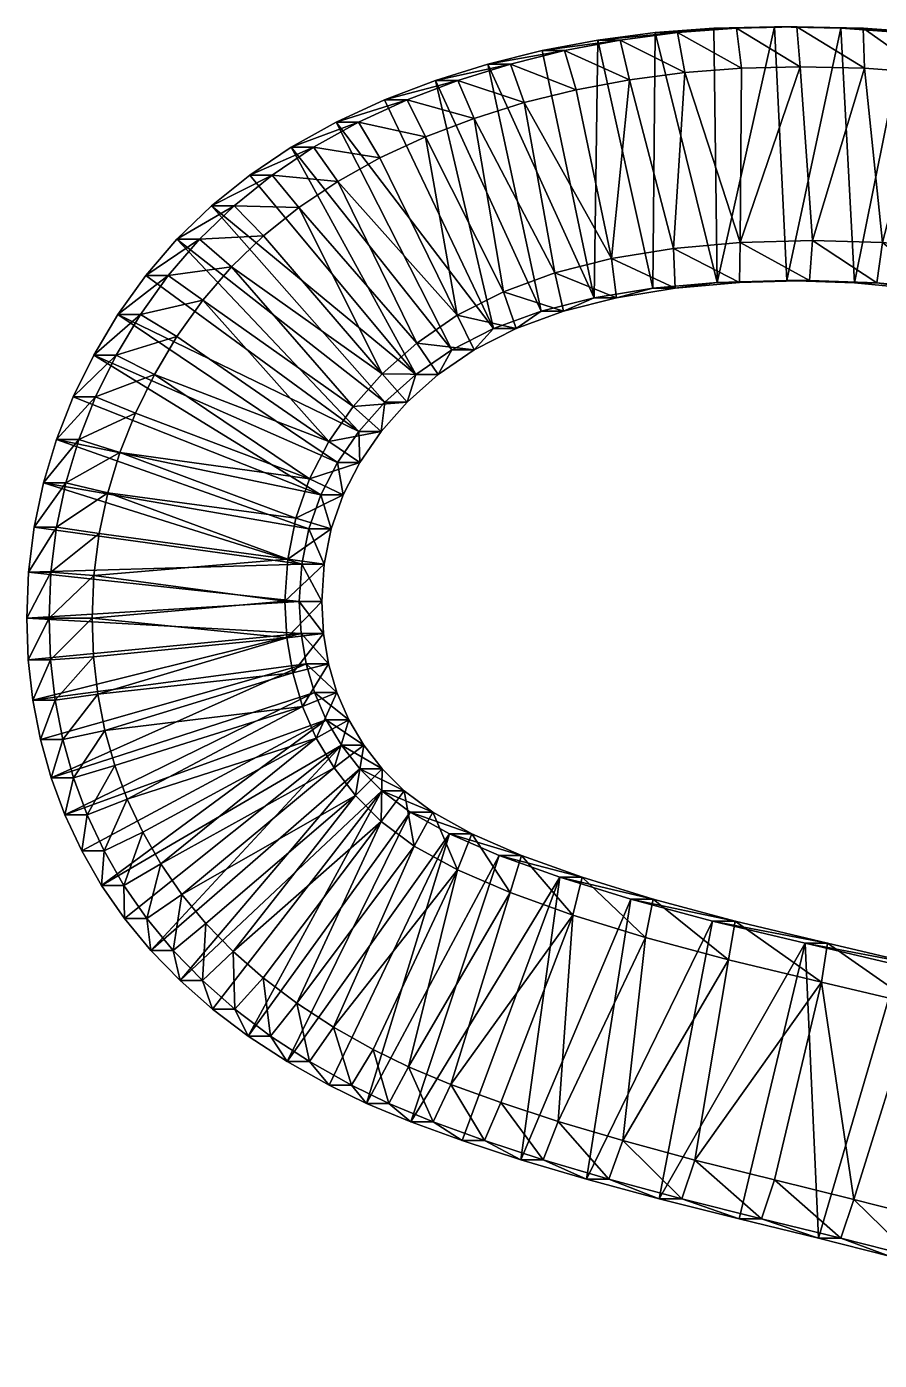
# Model space of a CAD drawing. Header units: metres. Extents: x -136 to 55, y -57 to 41.
# Drawn here: x -60.98 to -55.4, y 12.75 to 21.47 of the extents above; entities that cross this region are included whole.
import ezdxf

# ---------------------------------------------------------------- set-up
doc = ezdxf.new("R2010")
doc.units = ezdxf.units.M
doc.layers.get('0').update_dxf_attribs({"true_color": 0x57e057})

msp = doc.modelspace()

# ---------------------------------------------------------------- meshes
at = {"color": 74, "true_color": 0x58b11a}
mesh = msp.add_polyface(dxfattribs=at)
corners = [(-57.2689, 19.693, 0.1242), (-57.1225, 19.693, 1.6457), (-57.469, 19.6052, 1.679), (-56.8855, 19.7557, 0.0873), (-56.7391, 19.7557, 1.6088), (-56.4653, 19.7934, 0.0469), (-56.3188, 19.7934, 1.5683), (-56.0082, 19.8059, 0.0028), (-55.8617, 19.8059, 1.5243), (-55.5674, 19.7923, -0.0396), (-56.09, 21.4654, 0.0107), (-55.9435, 21.4654, 1.5322), (-55.5099, 21.4552, 1.4904), (-56.4853, 21.4556, 0.0488), (-56.3388, 21.4556, 1.5702), (-56.8702, 21.4263, 0.0859), (-56.7237, 21.4263, 1.6073), (-57.2447, 21.3775, 0.1219), (-57.0982, 21.3775, 1.6433), (-57.1225, 19.693, 1.6457), (-57.469, 19.6052, 1.679), (-56.7391, 19.7557, 1.6088), (-56.3188, 19.7934, 1.5683), (-55.8617, 19.8059, 1.5243), (-55.9435, 21.4654, 1.5322), (-55.5099, 21.4552, 1.4904), (-56.3388, 21.4556, 1.5702), (-56.7237, 21.4263, 1.6073), (-57.0982, 21.3775, 1.6433), (-57.4622, 21.3092, 1.6784), (-57.1545, 19.9498, 1.8681), (-57.5246, 19.856, 1.9038), (-56.7507, 20.0159, 1.8292), (-56.313, 20.0551, 1.7871), (-55.8403, 20.068, 1.7416), (-55.9224, 21.2033, 1.7495), (-56.3049, 21.1938, 1.7863), (-56.6762, 21.1656, 1.8221), (-57.0365, 21.1186, 1.8568), (-57.4622, 21.3092, 1.6784), (-57.3859, 21.053, 1.8904), (-55.6564, 21.4552, -0.031)]
mesh.append_faces([[corners[k] for k in face] for face in [(5, 10, 7), (3, 15, 5), (0, 17, 3)]], dxfattribs={"vtx0": -1, "vtx1": -1, "color": 74})
mesh.append_faces([[corners[k] for k in face] for face in [(33, 35, 36), (33, 36, 37), (32, 37, 38), (30, 38, 40), (7, 10, 41), (5, 13, 10), (5, 15, 13), (3, 17, 15)]], dxfattribs={"vtx0": -1, "vtx2": -1, "color": 74})
mesh.append_faces([[corners[k] for k in face] for face in [(0, 3, 1), (3, 5, 4), (5, 7, 6), (7, 9, 8), (10, 13, 11), (13, 15, 14), (15, 17, 16), (1, 4, 19), (4, 6, 21), (6, 8, 22), (11, 14, 24), (14, 16, 26), (16, 18, 27), (18, 29, 28), (19, 21, 30), (21, 22, 32), (22, 23, 33), (24, 26, 35), (26, 27, 36), (27, 28, 37), (28, 39, 38)]], dxfattribs={"vtx1": -1, "color": 74})
mesh.append_faces([[corners[k] for k in face] for face in [(33, 34, 35), (32, 33, 37), (30, 32, 38)]], dxfattribs={"vtx1": -1, "vtx2": -1, "color": 74})
mesh.append_faces([[corners[k] for k in face] for face in [(0, 1, 2), (3, 4, 1), (5, 6, 4), (7, 8, 6), (10, 11, 12), (13, 14, 11), (15, 16, 14), (17, 18, 16), (1, 19, 20), (4, 21, 19), (6, 22, 21), (8, 23, 22), (11, 24, 25), (14, 26, 24), (16, 27, 26), (18, 28, 27), (19, 30, 31), (21, 32, 30), (22, 33, 32), (23, 34, 33), (26, 36, 35), (27, 37, 36), (28, 38, 37)]], dxfattribs={"vtx2": -1, "color": 74})
mesh = msp.add_polyface(dxfattribs=at)
corners = [(-55.5674, 19.7923, -0.0396), (-55.4209, 19.7923, 1.4818), (-55.8617, 19.8059, 1.5243), (-55.1584, 19.7514, -0.079), (-55.0119, 19.7514, 1.4425), (-54.7814, 19.6833, -0.1153), (-54.6349, 19.6833, 1.4061), (-54.4361, 19.5879, -0.1485), (-54.2896, 19.5879, 1.3729), (-54.4447, 21.3022, -0.1477), (-54.8337, 21.3736, -0.1102), (-54.2982, 21.3022, 1.3737), (-54.6872, 21.3736, 1.4112), (-55.2376, 21.4246, -0.0714), (-55.0911, 21.4246, 1.4501), (-55.6564, 21.4552, -0.031), (-55.5099, 21.4552, 1.4904), (-56.09, 21.4654, 0.0107), (-55.8617, 19.8059, 1.5243), (-55.4209, 19.7923, 1.4818), (-55.0119, 19.7514, 1.4425), (-54.6349, 19.6833, 1.4061), (-54.2982, 21.3022, 1.3737), (-54.6872, 21.3736, 1.4112), (-55.0911, 21.4246, 1.4501), (-55.5099, 21.4552, 1.4904), (-55.9435, 21.4654, 1.5322), (-55.8403, 20.068, 1.7416), (-55.383, 20.0539, 1.6975), (-54.955, 20.0111, 1.6563), (-54.5562, 19.9391, 1.6179), (-54.2896, 19.5879, 1.3729), (-54.3317, 21.0458, 1.5963), (-54.706, 21.1145, 1.6324), (-55.0959, 21.1637, 1.6699), (-55.5015, 21.1934, 1.709), (-55.9435, 21.4654, 1.5322), (-55.9224, 21.2033, 1.7495), (-54.0705, 21.2104, -0.1837), (-56.0082, 19.8059, 0.0028)]
mesh.append_faces([[corners[k] for k in face] for face in [(5, 38, 7), (3, 10, 5), (0, 13, 3), (39, 15, 0)]], dxfattribs={"vtx0": -1, "vtx1": -1, "color": 74})
mesh.append_faces([[corners[k] for k in face] for face in [(30, 32, 33), (29, 33, 34), (28, 34, 35), (27, 35, 37), (5, 9, 38), (5, 10, 9), (3, 13, 10), (0, 15, 13)]], dxfattribs={"vtx0": -1, "vtx2": -1, "color": 74})
mesh.append_faces([[corners[k] for k in face] for face in [(0, 3, 1), (3, 5, 4), (5, 7, 6), (9, 10, 11), (10, 13, 12), (13, 15, 14), (15, 17, 16), (2, 1, 18), (1, 4, 19), (4, 6, 20), (6, 8, 21), (11, 12, 22), (12, 14, 23), (14, 16, 24), (16, 26, 25), (18, 19, 27), (19, 20, 28), (20, 21, 29), (21, 31, 30), (22, 23, 32), (23, 24, 33), (24, 25, 34), (25, 36, 35)]], dxfattribs={"vtx1": -1, "color": 74})
mesh.append_faces([[corners[k] for k in face] for face in [(29, 30, 33), (28, 29, 34), (27, 28, 35)]], dxfattribs={"vtx1": -1, "vtx2": -1, "color": 74})
mesh.append_faces([[corners[k] for k in face] for face in [(0, 1, 2), (3, 4, 1), (5, 6, 4), (7, 8, 6), (10, 12, 11), (13, 14, 12), (15, 16, 14), (1, 19, 18), (4, 20, 19), (6, 21, 20), (12, 23, 22), (14, 24, 23), (16, 25, 24), (19, 28, 27), (20, 29, 28), (21, 30, 29), (23, 33, 32), (24, 34, 33), (25, 35, 34), (36, 37, 35)]], dxfattribs={"vtx2": -1, "color": 74})
mesh = msp.add_polyface(dxfattribs=at)
corners = [(-58.198, 19.3543, 0.2137), (-57.9252, 19.4923, 0.1874), (-58.0515, 19.3543, 1.7351), (-57.7787, 19.4923, 1.7089), (-57.6155, 19.6052, 0.1576), (-57.469, 19.6052, 1.679), (-57.2689, 19.693, 0.1242), (-57.2447, 21.3775, 0.1219), (-57.6087, 21.3092, 0.157), (-57.0982, 21.3775, 1.6433), (-57.4622, 21.3092, 1.6784), (-57.9622, 21.2213, 0.191), (-57.8158, 21.2213, 1.7124), (-58.3054, 21.1139, 0.224), (-58.1589, 21.1139, 1.7455), (-58.6381, 20.987, 0.2561), (-58.4916, 20.987, 1.7775), (-58.0515, 19.3543, 1.7351), (-57.7787, 19.4923, 1.7089), (-57.469, 19.6052, 1.679), (-57.1225, 19.693, 1.6457), (-57.4622, 21.3092, 1.6784), (-57.0982, 21.3775, 1.6433), (-57.8158, 21.2213, 1.7124), (-58.1589, 21.1139, 1.7455), (-58.4916, 20.987, 1.7775), (-58.8078, 20.8413, 1.808), (-58.1637, 19.5803, 1.9653), (-58.4278, 19.3978, 1.9907), (-57.8612, 19.7333, 1.9362), (-57.5246, 19.856, 1.9038), (-57.1225, 19.693, 1.6457), (-57.3859, 21.053, 1.8904), (-57.0365, 21.1186, 1.8568), (-57.7247, 20.9688, 1.923), (-58.0528, 20.8662, 1.9546), (-58.3699, 20.7452, 1.9852), (-58.8078, 20.8413, 1.808), (-58.6691, 20.6073, 2.014), (-57.1545, 19.9498, 1.8681), (-58.9448, 20.4535, 2.0405), (-58.9543, 20.8413, 0.2865), (-58.434, 19.1913, 0.2364), (-59.2482, 20.6774, 0.3148)]
mesh.append_faces([[corners[k] for k in face] for face in [(4, 11, 6), (1, 13, 4), (0, 41, 1), (42, 43, 0)]], dxfattribs={"vtx0": -1, "vtx1": -1, "color": 74})
mesh.append_faces([[corners[k] for k in face] for face in [(39, 32, 34), (30, 34, 35), (29, 35, 36), (27, 36, 38), (27, 38, 40), (6, 8, 7), (6, 11, 8), (4, 13, 11), (1, 15, 13), (1, 41, 15)]], dxfattribs={"vtx0": -1, "vtx2": -1, "color": 74})
mesh.append_faces([[corners[k] for k in face] for face in [(0, 1, 2), (1, 4, 3), (4, 6, 5), (7, 8, 9), (8, 11, 10), (11, 13, 12), (13, 15, 14), (2, 3, 17), (3, 5, 18), (5, 20, 19), (10, 12, 21), (12, 14, 23), (14, 16, 24), (16, 26, 25), (17, 18, 27), (18, 19, 29), (19, 31, 30), (21, 23, 32), (23, 24, 34), (24, 25, 35), (25, 37, 36)]], dxfattribs={"vtx1": -1, "color": 74})
mesh.append_faces([[corners[k] for k in face] for face in [(30, 39, 34), (29, 30, 35), (27, 29, 36), (28, 27, 40)]], dxfattribs={"vtx1": -1, "vtx2": -1, "color": 74})
mesh.append_faces([[corners[k] for k in face] for face in [(1, 3, 2), (4, 5, 3), (8, 10, 9), (11, 12, 10), (13, 14, 12), (15, 16, 14), (3, 18, 17), (5, 19, 18), (10, 21, 22), (12, 23, 21), (14, 24, 23), (16, 25, 24), (17, 27, 28), (18, 29, 27), (19, 30, 29), (21, 32, 33), (23, 34, 32), (24, 35, 34), (25, 36, 35), (37, 38, 36)]], dxfattribs={"vtx2": -1, "color": 74})
mesh = msp.add_polyface(dxfattribs=at)
corners = [(-58.6381, 20.987, 0.2561), (-58.9543, 20.8413, 0.2865), (-58.4916, 20.987, 1.7775), (-58.8078, 20.8413, 1.808), (-59.2482, 20.6774, 0.3148), (-59.1017, 20.6774, 1.8363), (-59.5196, 20.4953, 0.341), (-59.3731, 20.4953, 1.8624), (-59.7686, 20.2951, 0.3649), (-59.6221, 20.2951, 1.8864), (-59.9951, 20.0766, 0.3867), (-59.8486, 20.0766, 1.9082), (-60.1992, 19.8401, 0.4064), (-60.0527, 19.8401, 1.9278), (-60.3809, 19.5853, 0.4239), (-60.2344, 19.5853, 1.9453), (-60.5392, 19.3187, 0.4391), (-60.3927, 19.3187, 1.9606), (-58.8078, 20.8413, 1.808), (-58.4916, 20.987, 1.7775), (-59.1017, 20.6774, 1.8363), (-59.3731, 20.4953, 1.8624), (-59.6221, 20.2951, 1.8864), (-59.8486, 20.0766, 1.9082), (-60.0527, 19.8401, 1.9278), (-60.2344, 19.5853, 1.9453), (-60.3927, 19.3187, 1.9606), (-58.6691, 20.6073, 2.014), (-58.9448, 20.4535, 2.0405), (-59.1979, 20.2837, 2.0649), (-59.429, 20.0979, 2.0871), (-59.6385, 19.8959, 2.1073), (-59.8268, 19.6776, 2.1254), (-59.9951, 19.4417, 2.1416), (-60.1425, 19.1933, 2.1558), (-58.4278, 19.3978, 1.9907), (-58.6529, 19.1965, 2.0124), (-58.8442, 18.9826, 2.0308), (-58.198, 19.3543, 0.2137), (-58.434, 19.1913, 0.2364), (-58.636, 19.0105, 0.2559), (-58.8069, 18.8194, 0.2723)]
mesh.append_faces([[corners[k] for k in face] for face in [(40, 8, 39)]], dxfattribs={"vtx0": -1, "vtx1": -1, "color": 74})
mesh.append_faces([[corners[k] for k in face] for face in [(35, 28, 29), (36, 29, 30), (36, 30, 31), (37, 31, 32), (38, 4, 1), (39, 6, 4), (39, 8, 6), (40, 10, 8), (41, 12, 10), (41, 14, 12)]], dxfattribs={"vtx0": -1, "vtx2": -1, "color": 74})
mesh.append_faces([[corners[k] for k in face] for face in [(0, 1, 2), (1, 4, 3), (4, 6, 5), (6, 8, 7), (8, 10, 9), (10, 12, 11), (12, 14, 13), (14, 16, 15), (3, 5, 18), (5, 7, 20), (7, 9, 21), (9, 11, 22), (11, 13, 23), (13, 15, 24), (15, 17, 25), (18, 20, 27), (20, 21, 28), (21, 22, 29), (22, 23, 30), (23, 24, 31), (24, 25, 32), (25, 26, 33)]], dxfattribs={"vtx1": -1, "color": 74})
mesh.append_faces([[corners[k] for k in face] for face in [(36, 35, 29), (37, 36, 31)]], dxfattribs={"vtx1": -1, "vtx2": -1, "color": 74})
mesh.append_faces([[corners[k] for k in face] for face in [(1, 3, 2), (4, 5, 3), (6, 7, 5), (8, 9, 7), (10, 11, 9), (12, 13, 11), (14, 15, 13), (16, 17, 15), (3, 18, 19), (5, 20, 18), (7, 21, 20), (9, 22, 21), (11, 23, 22), (13, 24, 23), (15, 25, 24), (17, 26, 25), (20, 28, 27), (21, 29, 28), (22, 30, 29), (23, 31, 30), (24, 32, 31), (25, 33, 32), (26, 34, 33)]], dxfattribs={"vtx2": -1, "color": 74})
mesh = msp.add_polyface(dxfattribs=at)
corners = [(-59.1844, 17.4998, 0.3087), (-59.1954, 17.7094, 0.3097), (-59.0379, 17.4998, 1.8301), (-59.0489, 17.7094, 1.8312), (-59.1798, 17.952, 0.3082), (-59.0333, 17.952, 1.8297), (-59.1332, 18.1843, 0.3038), (-58.9867, 18.1843, 1.8252), (-59.0555, 18.4063, 0.2963), (-58.909, 18.4063, 1.8177), (-58.9468, 18.618, 0.2858), (-58.8003, 18.618, 1.8072), (-58.8069, 18.8194, 0.2723), (-58.6604, 18.8194, 1.7938), (-58.636, 19.0105, 0.2559), (-58.4895, 19.0105, 1.7773), (-58.434, 19.1913, 0.2364), (-58.2875, 19.1913, 1.7579), (-58.198, 19.3543, 0.2137), (-58.0515, 19.3543, 1.7351), (-59.0379, 17.4998, 1.8301), (-59.0489, 17.7094, 1.8312), (-59.0333, 17.952, 1.8297), (-58.9867, 18.1843, 1.8252), (-58.909, 18.4063, 1.8177), (-58.8003, 18.618, 1.8072), (-58.6604, 18.8194, 1.7938), (-58.4895, 19.0105, 1.7773), (-58.2875, 19.1913, 1.7579), (-58.0515, 19.3543, 1.7351), (-59.2892, 17.7109, 2.0737), (-59.2766, 17.4712, 2.0725), (-59.2716, 17.9865, 2.072), (-59.2179, 18.254, 2.0668), (-59.1282, 18.5104, 2.0582), (-59.0031, 18.7537, 2.0461), (-58.8442, 18.9826, 2.0308), (-58.6529, 19.1965, 2.0124), (-58.4278, 19.3978, 1.9907), (-59.8268, 19.6776, 2.1254), (-60.1425, 19.1933, 2.1558), (-60.3688, 18.6822, 2.1776), (-59.9951, 20.0766, 0.3867), (-60.3809, 19.5853, 0.4239), (-60.5392, 19.3187, 0.4391)]
mesh.append_faces([[corners[k] for k in face] for face in [(12, 42, 14), (10, 43, 12), (8, 44, 10)]], dxfattribs={"vtx0": -1, "vtx1": -1, "color": 74})
mesh.append_faces([[corners[k] for k in face] for face in [(0, 1, 2), (1, 4, 3), (4, 6, 5), (6, 8, 7), (8, 10, 9), (10, 12, 11), (12, 14, 13), (14, 16, 15), (16, 18, 17), (2, 3, 20), (3, 5, 21), (5, 7, 22), (7, 9, 23), (9, 11, 24), (11, 13, 25), (13, 15, 26), (15, 17, 27), (17, 19, 28), (21, 22, 30), (22, 23, 32), (23, 24, 33), (24, 25, 34), (25, 26, 35), (26, 27, 36), (27, 28, 37), (28, 29, 38)]], dxfattribs={"vtx1": -1, "color": 74})
mesh.append_faces([[corners[k] for k in face] for face in [(35, 36, 39), (34, 35, 40), (33, 34, 41)]], dxfattribs={"vtx1": -1, "vtx2": -1, "color": 74})
mesh.append_faces([[corners[k] for k in face] for face in [(1, 3, 2), (4, 5, 3), (6, 7, 5), (8, 9, 7), (10, 11, 9), (12, 13, 11), (14, 15, 13), (16, 17, 15), (18, 19, 17), (3, 21, 20), (5, 22, 21), (7, 23, 22), (9, 24, 23), (11, 25, 24), (13, 26, 25), (15, 27, 26), (17, 28, 27), (19, 29, 28), (21, 30, 31), (22, 32, 30), (23, 33, 32), (24, 34, 33), (25, 35, 34), (26, 36, 35), (27, 37, 36), (28, 38, 37)]], dxfattribs={"vtx2": -1, "color": 74})
mesh = msp.add_polyface(dxfattribs=at)
corners = [(-60.5392, 19.3187, 0.4391), (-60.6732, 19.0464, 0.452), (-60.3927, 19.3187, 1.9606), (-60.5267, 19.0464, 1.9735), (-60.7828, 18.7684, 0.4626), (-60.6363, 18.7684, 1.984), (-60.868, 18.4848, 0.4708), (-60.7215, 18.4848, 1.9922), (-60.9289, 18.1956, 0.4767), (-60.7824, 18.1956, 1.9981), (-60.9654, 17.9007, 0.4802), (-60.8189, 17.9007, 2.0016), (-60.9776, 17.6002, 0.4813), (-60.8311, 17.6002, 2.0028), (-60.3927, 19.3187, 1.9606), (-60.5267, 19.0464, 1.9735), (-60.6363, 18.7684, 1.984), (-60.7215, 18.4848, 1.9922), (-60.7824, 18.1956, 1.9981), (-60.8189, 17.9007, 2.0016), (-60.8311, 17.6002, 2.0028), (-60.1425, 19.1933, 2.1558), (-60.2672, 18.9399, 2.1678), (-60.3688, 18.6822, 2.1776), (-60.4477, 18.4197, 2.1852), (-60.504, 18.1522, 2.1906), (-60.5379, 17.8792, 2.1939), (-60.5492, 17.5997, 2.195), (-59.0031, 18.7537, 2.0461), (-59.8268, 19.6776, 2.1254), (-59.9951, 19.4417, 2.1416), (-59.1282, 18.5104, 2.0582), (-59.2179, 18.254, 2.0668), (-59.2716, 17.9865, 2.072), (-59.2892, 17.7109, 2.0737), (-59.2766, 17.4712, 2.0725), (-58.9468, 18.618, 0.2858), (-60.3809, 19.5853, 0.4239), (-59.0555, 18.4063, 0.2963), (-59.1332, 18.1843, 0.3038), (-59.1798, 17.952, 0.3082), (-59.1954, 17.7094, 0.3097), (-59.1844, 17.4998, 0.3087)]
mesh.append_faces([[corners[k] for k in face] for face in [(39, 4, 38), (40, 6, 39), (41, 10, 40), (42, 12, 41)]], dxfattribs={"vtx0": -1, "vtx1": -1, "color": 74})
mesh.append_faces([[corners[k] for k in face] for face in [(28, 29, 30), (28, 30, 21), (31, 21, 22), (31, 22, 23), (32, 23, 24), (33, 24, 25), (33, 25, 26), (34, 26, 27), (36, 0, 37), (38, 1, 0), (38, 4, 1), (39, 6, 4), (40, 8, 6), (40, 10, 8), (41, 12, 10)]], dxfattribs={"vtx0": -1, "vtx2": -1, "color": 74})
mesh.append_faces([[corners[k] for k in face] for face in [(0, 1, 2), (1, 4, 3), (4, 6, 5), (6, 8, 7), (8, 10, 9), (10, 12, 11), (2, 3, 14), (3, 5, 15), (5, 7, 16), (7, 9, 17), (9, 11, 18), (11, 13, 19), (14, 15, 21), (15, 16, 22), (16, 17, 23), (17, 18, 24), (18, 19, 25), (19, 20, 26)]], dxfattribs={"vtx1": -1, "color": 74})
mesh.append_faces([[corners[k] for k in face] for face in [(33, 32, 24), (34, 33, 26), (35, 34, 27)]], dxfattribs={"vtx1": -1, "vtx2": -1, "color": 74})
mesh.append_faces([[corners[k] for k in face] for face in [(1, 3, 2), (4, 5, 3), (6, 7, 5), (8, 9, 7), (10, 11, 9), (12, 13, 11), (3, 15, 14), (5, 16, 15), (7, 17, 16), (9, 18, 17), (11, 19, 18), (13, 20, 19), (15, 22, 21), (16, 23, 22), (17, 24, 23), (18, 25, 24), (19, 26, 25), (20, 27, 26)]], dxfattribs={"vtx2": -1, "color": 74})
mesh = msp.add_polyface(dxfattribs=at)
corners = [(-54.2306, 15.0618, -0.1683), (-54.0841, 15.0618, 1.3531), (-53.6458, 14.9345, 1.3109), (-54.7263, 15.1943, -0.1206), (-54.5799, 15.1943, 1.4009), (-55.2794, 15.3321, -0.0673), (-55.1329, 15.3321, 1.4541), (-55.8898, 15.4752, -0.0086), (-55.7433, 15.4752, 1.5129), (-56.4941, 15.6204, 0.0496), (-56.3476, 15.6204, 1.5711), (-57.0287, 15.7646, 0.1011), (-56.8822, 15.7646, 1.6225), (-57.4936, 15.9078, 0.1459), (-57.3471, 15.9078, 1.6673), (-53.5915, 19.1384, -0.2299), (-53.3716, 18.9346, -0.251), (-53.445, 19.1384, 1.2916), (-53.2251, 18.9346, 1.2704), (-53.1793, 18.7047, -0.2695), (-53.0328, 18.7047, 1.2519), (-53.0145, 18.4488, -0.2854), (-52.868, 18.4488, 1.236), (-52.8773, 18.1667, -0.2986), (-54.0841, 15.0618, 1.3531), (-53.6458, 14.9345, 1.3109), (-54.5799, 15.1943, 1.4009), (-55.1329, 15.3321, 1.4541), (-55.7433, 15.4752, 1.5129), (-56.3476, 15.6204, 1.5711), (-56.8822, 15.7646, 1.6225), (-57.3471, 15.9078, 1.6673), (-53.445, 19.1384, 1.2916), (-53.2251, 18.9346, 1.2704), (-53.0328, 18.7047, 1.2519), (-52.868, 18.4488, 1.236), (-54.133, 14.8093, 1.5772), (-54.6239, 14.9405, 1.6244), (-55.173, 15.0774, 1.6773), (-55.7824, 15.2202, 1.736), (-56.3908, 15.3664, 1.7946), (-56.9333, 15.5127, 1.8468), (-57.4084, 15.6591, 1.8926), (-53.0152, 19.116, 1.4696), (-53.2598, 19.3426, 1.4931), (-52.8017, 18.8608, 1.449), (-57.5037, 14.3116, 1.9017), (-57.0805, 14.1866, 1.861), (-57.3187, 13.9344, 0.129)]
mesh.append_faces([[corners[k] for k in face] for face in [(9, 48, 11)]], dxfattribs={"vtx0": -1, "vtx1": -1, "color": 74})
mesh.append_faces([[corners[k] for k in face] for face in [(0, 3, 1), (3, 5, 4), (5, 7, 6), (7, 9, 8), (9, 11, 10), (11, 13, 12), (15, 16, 17), (16, 19, 18), (19, 21, 20), (21, 23, 22), (1, 4, 24), (4, 6, 26), (6, 8, 27), (8, 10, 28), (10, 12, 29), (12, 14, 30), (17, 18, 32), (18, 20, 33), (20, 22, 34), (24, 26, 36), (26, 27, 37), (27, 28, 38), (28, 29, 39), (29, 30, 40), (30, 31, 41), (33, 34, 43), (34, 35, 45)]], dxfattribs={"vtx1": -1, "color": 74})
mesh.append_faces([[corners[k] for k in face] for face in [(41, 42, 46), (40, 41, 47)]], dxfattribs={"vtx1": -1, "vtx2": -1, "color": 74})
mesh.append_faces([[corners[k] for k in face] for face in [(0, 1, 2), (3, 4, 1), (5, 6, 4), (7, 8, 6), (9, 10, 8), (11, 12, 10), (13, 14, 12), (16, 18, 17), (19, 20, 18), (21, 22, 20), (1, 24, 25), (4, 26, 24), (6, 27, 26), (8, 28, 27), (10, 29, 28), (12, 30, 29), (14, 31, 30), (18, 33, 32), (20, 34, 33), (22, 35, 34), (26, 37, 36), (27, 38, 37), (28, 39, 38), (29, 40, 39), (30, 41, 40), (31, 42, 41), (33, 43, 44), (34, 45, 43)]], dxfattribs={"vtx2": -1, "color": 74})
mesh = msp.add_polyface(dxfattribs=at)
corners = [(-59.1514, 17.3011, 0.3055), (-59.1844, 17.4998, 0.3087), (-59.0049, 17.3011, 1.8269), (-60.9776, 17.6002, 0.4813), (-60.9676, 17.3278, 0.4804), (-60.8311, 17.6002, 2.0028), (-60.8211, 17.3278, 2.0018), (-60.9377, 17.0631, 0.4775), (-60.7912, 17.0631, 1.9989), (-60.8877, 16.806, 0.4727), (-60.7412, 16.806, 1.9941), (-60.8178, 16.5566, 0.466), (-60.6713, 16.5566, 1.9874), (-60.7279, 16.3147, 0.4573), (-60.5814, 16.3147, 1.9787), (-60.8311, 17.6002, 2.0028), (-60.8211, 17.3278, 2.0018), (-60.7912, 17.0631, 1.9989), (-60.7412, 16.806, 1.9941), (-60.6713, 16.5566, 1.9874), (-60.5814, 16.3147, 1.9787), (-59.0049, 17.3011, 1.8269), (-59.2386, 17.2423, 2.0688), (-59.1745, 17.0234, 2.0626), (-59.0379, 17.4998, 1.8301), (-59.2766, 17.4712, 2.0725), (-59.0489, 17.7094, 1.8312), (-60.5492, 17.5997, 2.195), (-60.5399, 17.3475, 2.1941), (-60.5123, 17.1031, 2.1914), (-60.4663, 16.8667, 2.187), (-60.4022, 16.6381, 2.1808), (-60.3199, 16.4166, 2.1729), (-59.0843, 16.816, 2.0539), (-60.2192, 16.2019, 2.1632), (-60.1001, 15.9942, 2.1518), (-58.9683, 16.6216, 2.0428), (-58.8277, 16.4413, 2.0292), (-59.9625, 15.7948, 2.1385), (-59.0964, 17.1133, 0.3002), (-59.0194, 16.9363, 0.2928), (-60.618, 16.0805, 0.4467), (-60.4881, 15.8539, 0.4342), (-58.9204, 16.7703, 0.2833), (-58.7994, 16.6152, 0.2716), (-60.1668, 15.429, 0.4033)]
mesh.append_faces([[corners[k] for k in face] for face in [(0, 7, 1), (39, 11, 0), (40, 13, 39), (43, 42, 40), (44, 45, 43)]], dxfattribs={"vtx0": -1, "vtx1": -1, "color": 74})
mesh.append_faces([[corners[k] for k in face] for face in [(25, 27, 28), (25, 28, 29), (22, 29, 30), (23, 30, 31), (23, 31, 32), (33, 32, 34), (33, 34, 35), (1, 4, 3), (1, 7, 4), (0, 9, 7), (0, 11, 9), (39, 13, 11), (40, 41, 13), (40, 42, 41)]], dxfattribs={"vtx0": -1, "vtx2": -1, "color": 74})
mesh.append_faces([[corners[k] for k in face] for face in [(0, 1, 2), (3, 4, 5), (4, 7, 6), (7, 9, 8), (9, 11, 10), (11, 13, 12), (5, 6, 15), (6, 8, 16), (8, 10, 17), (10, 12, 18), (12, 14, 19), (24, 26, 25), (15, 16, 27), (16, 17, 28), (17, 18, 29), (18, 19, 30), (19, 20, 31)]], dxfattribs={"vtx1": -1, "color": 74})
mesh.append_faces([[corners[k] for k in face] for face in [(22, 25, 29), (23, 22, 30), (33, 23, 32), (36, 33, 35), (37, 36, 38)]], dxfattribs={"vtx1": -1, "vtx2": -1, "color": 74})
mesh.append_faces([[corners[k] for k in face] for face in [(4, 6, 5), (7, 8, 6), (9, 10, 8), (11, 12, 10), (13, 14, 12), (6, 16, 15), (8, 17, 16), (10, 18, 17), (12, 19, 18), (14, 20, 19), (21, 22, 23), (24, 25, 22), (16, 28, 27), (17, 29, 28), (18, 30, 29), (19, 31, 30), (20, 32, 31)]], dxfattribs={"vtx2": -1, "color": 74})
mesh = msp.add_polyface(dxfattribs=at)
corners = [(-57.4936, 15.9078, 0.1459), (-57.8888, 16.0501, 0.1839), (-57.3471, 15.9078, 1.6673), (-57.7423, 16.0501, 1.7054), (-58.2143, 16.1913, 0.2153), (-58.0678, 16.1913, 1.7367), (-58.4702, 16.3316, 0.2399), (-58.3237, 16.3316, 1.7613), (-58.6564, 16.4709, 0.2578), (-58.5099, 16.4709, 1.7793), (-58.7994, 16.6152, 0.2716), (-58.6529, 16.6152, 1.793), (-58.9204, 16.7703, 0.2833), (-58.7739, 16.7703, 1.8047), (-59.0194, 16.9363, 0.2928), (-58.8729, 16.9363, 1.8142), (-59.0964, 17.1133, 0.3002), (-58.9499, 17.1133, 1.8216), (-59.1514, 17.3011, 0.3055), (-59.0049, 17.3011, 1.8269), (-59.1844, 17.4998, 0.3087), (-59.0379, 17.4998, 1.8301), (-57.3471, 15.9078, 1.6673), (-57.7423, 16.0501, 1.7054), (-58.0678, 16.1913, 1.7367), (-58.3237, 16.3316, 1.7613), (-58.5099, 16.4709, 1.7793), (-58.6529, 16.6152, 1.793), (-58.7739, 16.7703, 1.8047), (-58.8729, 16.9363, 1.8142), (-58.9499, 17.1133, 1.8216), (-59.0049, 17.3011, 1.8269), (-59.0379, 17.4998, 1.8301), (-57.4084, 15.6591, 1.8926), (-57.8171, 15.8062, 1.9319), (-58.1613, 15.9555, 1.9651), (-58.4438, 16.1104, 1.9923), (-58.6602, 16.2723, 2.0131), (-58.8277, 16.4413, 2.0292), (-58.9683, 16.6216, 2.0428), (-59.0843, 16.816, 2.0539), (-59.1745, 17.0234, 2.0626), (-59.2386, 17.2423, 2.0688), (-59.6283, 15.4227, 2.1063), (-59.5293, 14.8694, 0.3419)]
mesh.append_faces([[corners[k] for k in face] for face in [(6, 44, 8)]], dxfattribs={"vtx0": -1, "vtx1": -1, "color": 74})
mesh.append_faces([[corners[k] for k in face] for face in [(0, 1, 2), (1, 4, 3), (4, 6, 5), (6, 8, 7), (8, 10, 9), (10, 12, 11), (12, 14, 13), (14, 16, 15), (16, 18, 17), (2, 3, 22), (3, 5, 23), (5, 7, 24), (7, 9, 25), (9, 11, 26), (11, 13, 27), (13, 15, 28), (15, 17, 29), (17, 19, 30), (19, 21, 31), (22, 23, 33), (23, 24, 34), (24, 25, 35), (25, 26, 36), (26, 27, 37), (27, 28, 38), (28, 29, 39), (29, 30, 40), (30, 31, 41), (31, 32, 42)]], dxfattribs={"vtx1": -1, "color": 74})
mesh.append_faces([[corners[k] for k in face] for face in [(37, 38, 43)]], dxfattribs={"vtx1": -1, "vtx2": -1, "color": 74})
mesh.append_faces([[corners[k] for k in face] for face in [(1, 3, 2), (4, 5, 3), (6, 7, 5), (8, 9, 7), (10, 11, 9), (12, 13, 11), (14, 15, 13), (16, 17, 15), (18, 19, 17), (20, 21, 19), (3, 23, 22), (5, 24, 23), (7, 25, 24), (9, 26, 25), (11, 27, 26), (13, 28, 27), (15, 29, 28), (17, 30, 29), (19, 31, 30), (21, 32, 31), (24, 35, 34), (25, 36, 35), (26, 37, 36), (27, 38, 37), (28, 39, 38), (29, 40, 39), (30, 41, 40)]], dxfattribs={"vtx2": -1, "color": 74})
mesh = msp.add_polyface(dxfattribs=at)
corners = [(-60.7279, 16.3147, 0.4573), (-60.618, 16.0805, 0.4467), (-60.5814, 16.3147, 1.9787), (-60.4715, 16.0805, 1.9681), (-60.4881, 15.8539, 0.4342), (-60.3416, 15.8539, 1.9556), (-60.3378, 15.6363, 0.4197), (-60.1913, 15.6363, 1.9412), (-60.1668, 15.429, 0.4033), (-60.0203, 15.429, 1.9247), (-59.9751, 15.2321, 0.3848), (-59.8286, 15.2321, 1.9062), (-59.7625, 15.0456, 0.3643), (-59.616, 15.0456, 1.8858), (-59.5293, 14.8694, 0.3419), (-59.3828, 14.8694, 1.8633), (-59.2752, 14.7035, 0.3174), (-59.1287, 14.7035, 1.8389), (-59.0004, 14.548, 0.291), (-60.5814, 16.3147, 1.9787), (-60.4715, 16.0805, 1.9681), (-60.3416, 15.8539, 1.9556), (-60.1913, 15.6363, 1.9412), (-60.0203, 15.429, 1.9247), (-59.8286, 15.2321, 1.9062), (-59.616, 15.0456, 1.8858), (-59.3828, 14.8694, 1.8633), (-59.1287, 14.7035, 1.8389), (-60.3199, 16.4166, 2.1729), (-60.2192, 16.2019, 2.1632), (-60.1001, 15.9942, 2.1518), (-59.9625, 15.7948, 2.1385), (-59.8055, 15.6045, 2.1234), (-59.6283, 15.4227, 2.1063), (-59.4307, 15.2492, 2.0873), (-59.2122, 15.0842, 2.0663), (-58.9683, 16.6216, 2.0428), (-58.8277, 16.4413, 2.0292), (-58.6602, 16.2723, 2.0131), (-58.9204, 16.7703, 0.2833), (-58.7994, 16.6152, 0.2716), (-58.6564, 16.4709, 0.2578)]
mesh.append_faces([[corners[k] for k in face] for face in [(41, 10, 40)]], dxfattribs={"vtx0": -1, "vtx1": -1, "color": 74})
mesh.append_faces([[corners[k] for k in face] for face in [(36, 30, 31), (37, 31, 32), (37, 32, 33), (38, 33, 34), (39, 6, 4), (39, 8, 6), (40, 10, 8), (41, 12, 10), (41, 14, 12)]], dxfattribs={"vtx0": -1, "vtx2": -1, "color": 74})
mesh.append_faces([[corners[k] for k in face] for face in [(0, 1, 2), (1, 4, 3), (4, 6, 5), (6, 8, 7), (8, 10, 9), (10, 12, 11), (12, 14, 13), (14, 16, 15), (16, 18, 17), (2, 3, 19), (3, 5, 20), (5, 7, 21), (7, 9, 22), (9, 11, 23), (11, 13, 24), (13, 15, 25), (15, 17, 26), (19, 20, 28), (20, 21, 29), (21, 22, 30), (22, 23, 31), (23, 24, 32), (24, 25, 33), (25, 26, 34), (26, 27, 35)]], dxfattribs={"vtx1": -1, "color": 74})
mesh.append_faces([[corners[k] for k in face] for face in [(1, 3, 2), (4, 5, 3), (6, 7, 5), (8, 9, 7), (10, 11, 9), (12, 13, 11), (14, 15, 13), (16, 17, 15), (3, 20, 19), (5, 21, 20), (7, 22, 21), (9, 23, 22), (11, 24, 23), (13, 25, 24), (15, 26, 25), (17, 27, 26), (20, 29, 28), (21, 30, 29), (22, 31, 30), (23, 32, 31), (24, 33, 32), (25, 34, 33), (26, 35, 34)]], dxfattribs={"vtx2": -1, "color": 74})
mesh = msp.add_polyface(dxfattribs=at)
corners = [(-59.0004, 14.548, 0.291), (-58.8539, 14.548, 1.8124), (-59.1287, 14.7035, 1.8389), (-58.7572, 14.4294, 0.2675), (-58.6107, 14.4294, 1.789), (-58.4674, 14.3088, 0.2396), (-58.3209, 14.3088, 1.7611), (-58.131, 14.1861, 0.2073), (-57.9845, 14.1861, 1.7287), (-57.7481, 14.0613, 0.1704), (-57.6016, 14.0613, 1.6918), (-57.3187, 13.9344, 0.129), (-57.1722, 13.9344, 1.6505), (-59.1287, 14.7035, 1.8389), (-58.8539, 14.548, 1.8124), (-58.6107, 14.4294, 1.789), (-58.3209, 14.3088, 1.7611), (-57.9845, 14.1861, 1.7287), (-57.6016, 14.0613, 1.6918), (-57.1722, 13.9344, 1.6505), (-57.7423, 16.0501, 1.7054), (-57.8171, 15.8062, 1.9319), (-57.4084, 15.6591, 1.8926), (-58.9726, 14.9278, 2.0432), (-59.2122, 15.0842, 2.0663), (-58.712, 14.7803, 2.0181), (-58.4828, 14.6685, 1.996), (-58.2055, 14.5531, 1.9693), (-57.8788, 14.4339, 1.9379), (-57.5037, 14.3116, 1.9017), (-58.6602, 16.2723, 2.0131), (-59.4307, 15.2492, 2.0873), (-58.4438, 16.1104, 1.9923), (-58.1613, 15.9555, 1.9651), (-58.4702, 16.3316, 0.2399), (-59.2752, 14.7035, 0.3174), (-59.5293, 14.8694, 0.3419), (-58.2143, 16.1913, 0.2153), (-57.8888, 16.0501, 0.1839), (-57.4936, 15.9078, 0.1459), (-57.0287, 15.7646, 0.1011)]
mesh.append_faces([[corners[k] for k in face] for face in [(37, 35, 34), (38, 3, 37), (39, 5, 38), (40, 9, 39)]], dxfattribs={"vtx0": -1, "vtx1": -1, "color": 74})
mesh.append_faces([[corners[k] for k in face] for face in [(30, 31, 24), (32, 24, 23), (33, 23, 25), (33, 25, 26), (21, 26, 27), (22, 27, 28), (22, 28, 29), (34, 35, 36), (37, 0, 35), (37, 3, 0), (38, 5, 3), (39, 7, 5), (39, 9, 7), (40, 11, 9)]], dxfattribs={"vtx0": -1, "vtx2": -1, "color": 74})
mesh.append_faces([[corners[k] for k in face] for face in [(0, 3, 1), (3, 5, 4), (5, 7, 6), (7, 9, 8), (9, 11, 10), (2, 1, 13), (1, 4, 14), (4, 6, 15), (6, 8, 16), (8, 10, 17), (10, 12, 18), (13, 14, 23), (14, 15, 25), (15, 16, 26), (16, 17, 27), (17, 18, 28), (18, 19, 29)]], dxfattribs={"vtx1": -1, "color": 74})
mesh.append_faces([[corners[k] for k in face] for face in [(32, 30, 24), (33, 32, 23), (21, 33, 26), (22, 21, 27)]], dxfattribs={"vtx1": -1, "vtx2": -1, "color": 74})
mesh.append_faces([[corners[k] for k in face] for face in [(0, 1, 2), (3, 4, 1), (5, 6, 4), (7, 8, 6), (9, 10, 8), (11, 12, 10), (1, 14, 13), (4, 15, 14), (6, 16, 15), (8, 17, 16), (10, 18, 17), (12, 19, 18), (20, 21, 22), (13, 23, 24), (14, 25, 23), (15, 26, 25), (16, 27, 26), (17, 28, 27), (18, 29, 28)]], dxfattribs={"vtx2": -1, "color": 74})
mesh = msp.add_polyface(dxfattribs=at)
corners = [(-52.8213, 14.5842, -0.304), (-53.0876, 14.6957, -0.2784), (-52.6748, 14.5842, 1.2174), (-52.9411, 14.6957, 1.2431), (-53.4113, 14.8125, -0.2472), (-53.2648, 14.8125, 1.2742), (-53.7923, 14.9345, -0.2105), (-53.6458, 14.9345, 1.3109), (-54.2306, 15.0618, -0.1683), (-57.3187, 13.9344, 0.129), (-56.8427, 13.8055, 0.0832), (-57.1722, 13.9344, 1.6505), (-56.6962, 13.8055, 1.6046), (-52.9411, 14.6957, 1.2431), (-53.2648, 14.8125, 1.2742), (-53.6458, 14.9345, 1.3109), (-54.0841, 15.0618, 1.3531), (-57.1722, 13.9344, 1.6505), (-56.6962, 13.8055, 1.6046), (-53.0145, 14.4513, 1.4695), (-52.7624, 14.3458, 1.4452), (-53.3276, 14.5643, 1.4996), (-53.7007, 14.6838, 1.5356), (-54.0841, 15.0618, 1.3531), (-54.133, 14.8093, 1.5772), (-57.0805, 14.1866, 1.861), (-57.5037, 14.3116, 1.9017), (-56.6097, 14.0591, 1.8157), (-56.1736, 13.6745, 1.5543), (-56.0902, 13.9288, 1.7656), (-56.9333, 15.5127, 1.8468), (-56.3908, 15.3664, 1.7946), (-55.7824, 15.2202, 1.736), (-55.5717, 13.8017, 1.7157), (-55.173, 15.0774, 1.6773), (-55.1065, 13.684, 1.6709), (-54.6239, 14.9405, 1.6244), (-54.696, 13.5761, 1.6314), (-54.3398, 13.4778, 1.5971), (-54.0373, 13.3889, 1.568), (-53.5905, 13.2379, 1.5249), (-53.3398, 13.1343, 1.5008), (-56.4941, 15.6204, 0.0496), (-55.8898, 15.4752, -0.0086), (-56.3201, 13.6745, 0.0329), (-55.8019, 13.5474, -0.017), (-55.2794, 15.3321, -0.0673), (-55.3388, 13.4302, -0.0616), (-54.7263, 15.1943, -0.1206), (-54.931, 13.323, -0.1009), (-54.5784, 13.2257, -0.1348), (-54.2809, 13.1383, -0.1635), (-53.8517, 12.9933, -0.2048), (-53.6132, 12.8948, -0.2278), (-52.4885, 14.4174, -0.3361)]
mesh.append_faces([[corners[k] for k in face] for face in [(43, 10, 42), (46, 45, 43), (48, 47, 46), (8, 49, 48), (6, 50, 8), (4, 51, 6), (1, 52, 4), (0, 53, 1), (54, 53, 0)]], dxfattribs={"vtx0": -1, "vtx1": -1, "color": 74})
mesh.append_faces([[corners[k] for k in face] for face in [(30, 26, 25), (31, 25, 27), (32, 27, 29), (32, 29, 33), (34, 33, 35), (36, 35, 37), (24, 37, 38), (22, 38, 39), (42, 10, 9), (43, 44, 10), (43, 45, 44), (46, 47, 45), (48, 49, 47), (8, 50, 49)]], dxfattribs={"vtx0": -1, "vtx2": -1, "color": 74})
mesh.append_faces([[corners[k] for k in face] for face in [(0, 1, 2), (1, 4, 3), (4, 6, 5), (6, 8, 7), (9, 10, 11), (3, 5, 13), (5, 7, 14), (7, 16, 15), (11, 12, 17), (13, 14, 19), (14, 15, 21), (15, 23, 22), (17, 18, 25)]], dxfattribs={"vtx1": -1, "color": 74})
mesh.append_faces([[corners[k] for k in face] for face in [(32, 31, 27), (34, 32, 33), (36, 34, 35), (24, 36, 37), (22, 24, 38), (21, 22, 39), (19, 21, 40), (20, 19, 41)]], dxfattribs={"vtx1": -1, "vtx2": -1, "color": 74})
mesh.append_faces([[corners[k] for k in face] for face in [(1, 3, 2), (4, 5, 3), (6, 7, 5), (10, 12, 11), (5, 14, 13), (7, 15, 14), (12, 18, 17), (13, 19, 20), (14, 21, 19), (15, 22, 21), (23, 24, 22), (17, 25, 26), (18, 27, 25), (28, 29, 27)]], dxfattribs={"vtx2": -1, "color": 74})
mesh = msp.add_polyface(dxfattribs=at)
corners = [(-56.8427, 13.8055, 0.0832), (-56.3201, 13.6745, 0.0329), (-56.6962, 13.8055, 1.6046), (-56.1736, 13.6745, 1.5543), (-55.8019, 13.5474, -0.017), (-55.6554, 13.5474, 1.5044), (-55.3388, 13.4302, -0.0616), (-55.1923, 13.4302, 1.4598), (-54.931, 13.323, -0.1009), (-54.7845, 13.323, 1.4206), (-54.5784, 13.2257, -0.1348), (-54.4319, 13.2257, 1.3866), (-54.2809, 13.1383, -0.1635), (-54.1344, 13.1383, 1.358), (-54.0387, 13.0608, -0.1868), (-53.8922, 13.0608, 1.3346), (-53.8517, 12.9933, -0.2048), (-57.5233, 8.9536, 0.1487), (-57.3768, 8.9536, 1.6702), (-57.0928, 8.8603, 1.6428), (-57.7977, 9.064, 0.1752), (-57.6512, 9.064, 1.6966), (-58.0572, 9.1881, 0.2001), (-57.9107, 9.1881, 1.7216), (-56.6962, 13.8055, 1.6046), (-56.1736, 13.6745, 1.5543), (-55.6554, 13.5474, 1.5044), (-55.1923, 13.4302, 1.4598), (-54.7845, 13.323, 1.4206), (-54.4319, 13.2257, 1.3866), (-54.1344, 13.1383, 1.358), (-53.8922, 13.0608, 1.3346), (-57.0928, 8.8603, 1.6428), (-57.3768, 8.9536, 1.6702), (-57.6512, 9.064, 1.6966), (-57.9107, 9.1881, 1.7216), (-58.15, 9.3227, 1.7446), (-56.6097, 14.0591, 1.8157), (-56.0902, 13.9288, 1.7656), (-55.5717, 13.8017, 1.7157), (-55.1065, 13.684, 1.6709), (-54.696, 13.5761, 1.6314), (-54.3398, 13.4778, 1.5971), (-54.0373, 13.3889, 1.568), (-57.445, 8.7072, 1.8961), (-57.7349, 8.8238, 1.924), (-58.0097, 8.9552, 1.9505), (-58.15, 9.3227, 1.7446), (-53.7923, 14.9345, -0.2105), (-53.4113, 14.8125, -0.2472)]
mesh.append_faces([[corners[k] for k in face] for face in [(48, 12, 10), (49, 14, 12)]], dxfattribs={"vtx0": -1, "vtx2": -1, "color": 74})
mesh.append_faces([[corners[k] for k in face] for face in [(0, 1, 2), (1, 4, 3), (4, 6, 5), (6, 8, 7), (8, 10, 9), (10, 12, 11), (12, 14, 13), (14, 16, 15), (17, 20, 18), (20, 22, 21), (2, 3, 24), (3, 5, 25), (5, 7, 26), (7, 9, 27), (9, 11, 28), (11, 13, 29), (13, 15, 30), (19, 18, 32), (18, 21, 33), (21, 23, 34), (23, 36, 35), (24, 25, 37), (25, 26, 38), (26, 27, 39), (27, 28, 40), (28, 29, 41), (29, 30, 42), (30, 31, 43), (33, 34, 44), (34, 35, 45), (35, 47, 46)]], dxfattribs={"vtx1": -1, "color": 74})
mesh.append_faces([[corners[k] for k in face] for face in [(1, 3, 2), (4, 5, 3), (6, 7, 5), (8, 9, 7), (10, 11, 9), (12, 13, 11), (14, 15, 13), (17, 18, 19), (20, 21, 18), (22, 23, 21), (3, 25, 24), (5, 26, 25), (7, 27, 26), (9, 28, 27), (11, 29, 28), (13, 30, 29), (15, 31, 30), (18, 33, 32), (21, 34, 33), (23, 35, 34), (26, 39, 38), (27, 40, 39), (28, 41, 40), (29, 42, 41), (30, 43, 42), (35, 46, 45)]], dxfattribs={"vtx2": -1, "color": 74})

doc.saveas('drawing.dxf')
